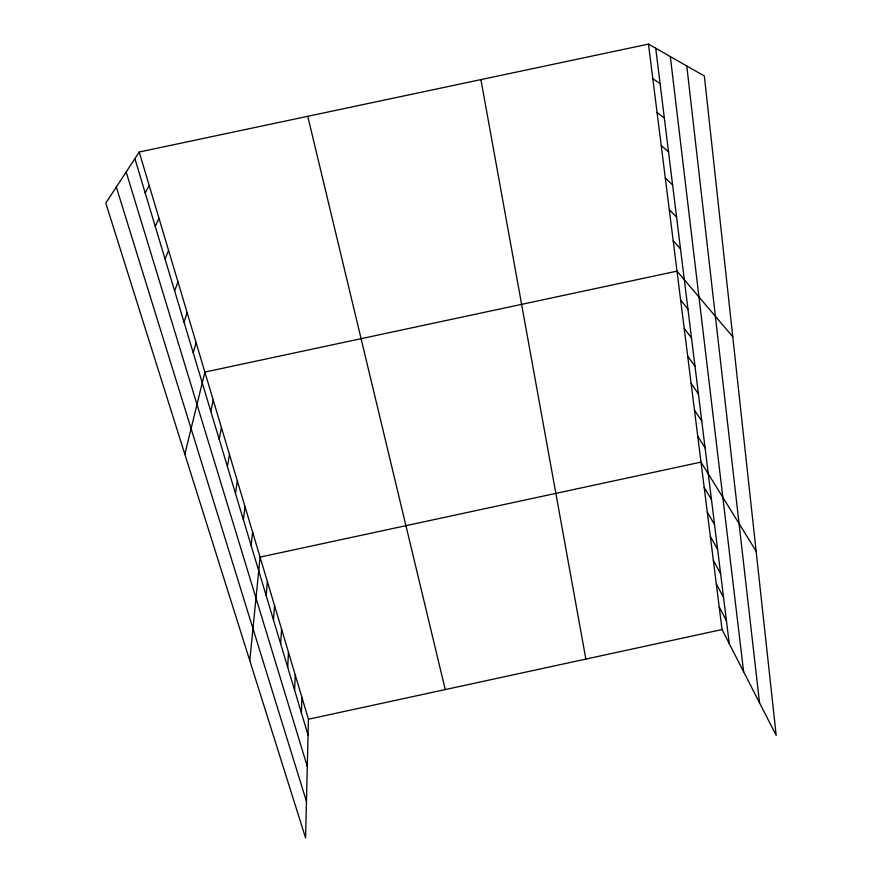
<?xml version="1.0" encoding="UTF-8"?>
<svg xmlns="http://www.w3.org/2000/svg" width="882" height="882" viewBox="0 0 882 882"><rect width="100%" height="100%" fill="white"/><g stroke="black" fill="none" stroke-linecap="round" stroke-linejoin="round"><path stroke-width="1.32" d="M139.224 152.024L308.446 719.238L305.569 837.9L105.807 203.092L139.224 152.024L648.479 44.1L704.365 76.017L776.193 735.401L722.049 629.55L648.479 44.1M301.401 712.854L301.909 697.309M294.61 690.264L295.25 674.995M287.697 667.244L288.469 652.272M280.652 643.805L281.567 629.131M273.475 619.925L274.534 605.559M266.166 595.582L267.367 581.558M249.782 660.618L260.08 557.104L701.003 462.113L756.128 551.118M251.116 545.495L252.638 532.177M243.377 519.718L245.064 506.775M235.472 493.424L237.335 480.877M227.413 466.611L229.463 454.484M219.199 439.258L221.426 427.561M210.809 411.343L213.235 400.097M184.845 454.285L204.878 372.083L677.012 271.138L732.777 336.781M193.246 352.877L196.091 342.635M184.051 322.261L187.116 312.548M174.647 290.972L177.944 281.821M165.044 258.988L168.583 250.422M155.221 226.288L159.014 218.339M145.177 192.849L149.223 185.551M308.446 719.238L722.049 629.55M652.823 78.674L660.089 83.547M657.079 112.51L664.355 118.067M661.235 145.596L668.523 151.825M665.304 177.988L672.602 184.845M669.295 209.695L676.593 217.159M673.187 240.731L680.496 248.779M680.639 300.045L687.949 309.163M684.2 328.38L691.51 337.993M687.695 356.174L695.005 366.25M691.124 383.427L698.423 393.956M694.476 410.152L701.774 421.111M697.772 436.381L705.071 447.747M704.178 487.36L711.465 499.51M707.298 512.155L714.563 524.669M710.352 536.488L717.617 549.354M713.351 560.39L720.605 573.576M716.305 583.851L723.549 597.368M719.205 606.904L726.426 620.719M116.325 187.017L306.451 801.374M126.17 171.968L307.3 766.502M134.891 158.639L308.061 735.037M307.752 116.314L445.245 689.57M480.899 79.612L585.869 659.086M655.723 48.234L729.26 643.662M670.32 56.569L743.625 671.731M686.791 65.985L759.534 702.833"/></g></svg>
